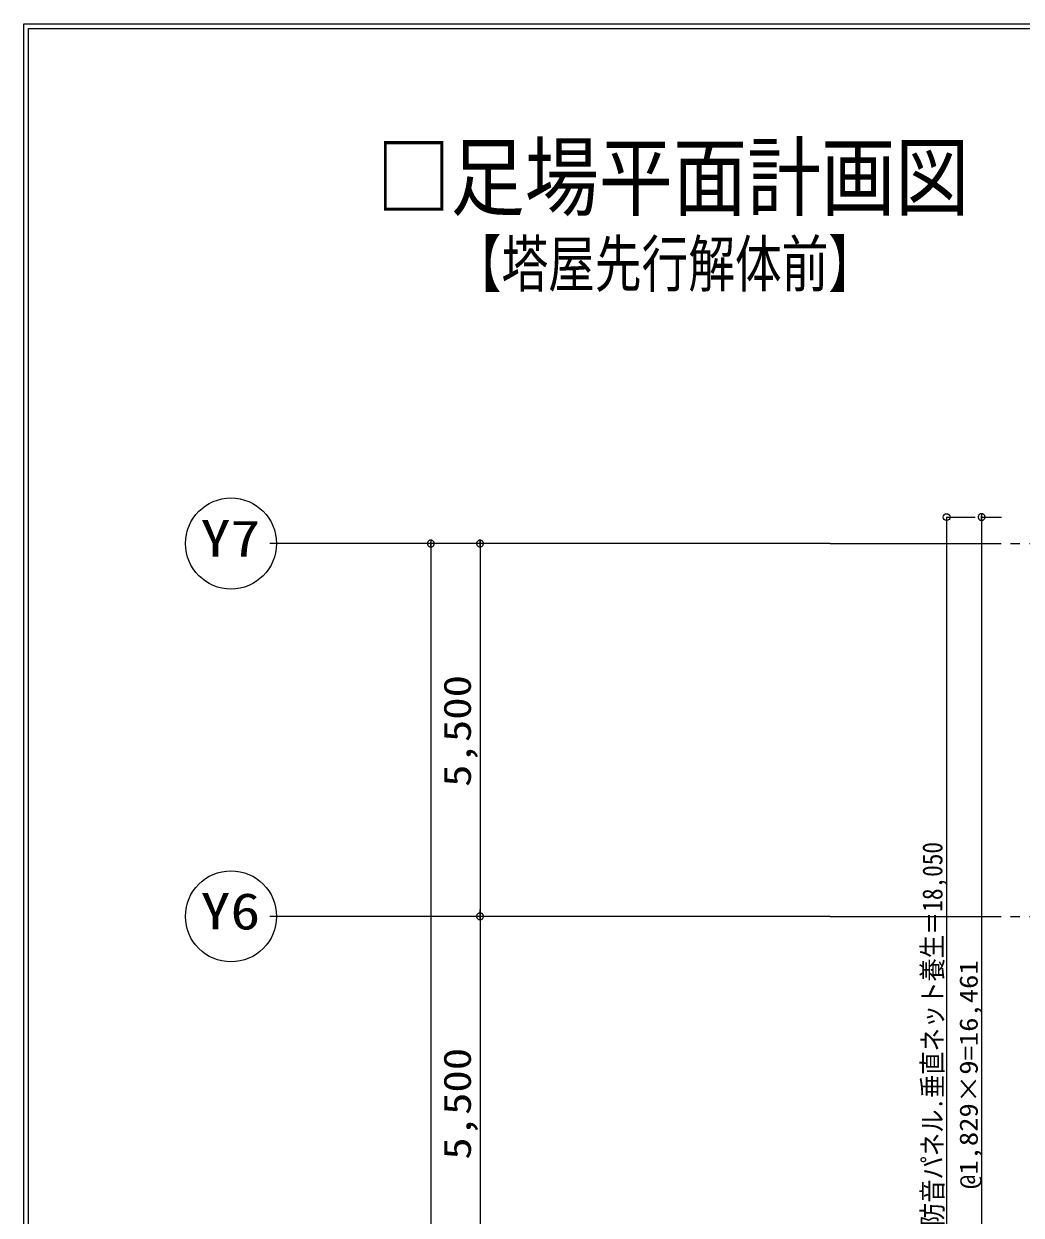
# Model space of a CAD drawing. Units: millimetres, scale not verified. Extents: x -28066 to 28517, y -19778 to 19827.
# Drawn here: x -28066 to -13356, y 2252 to 19827 of the extents above; entities that cross this region are included whole.
import ezdxf
from ezdxf.enums import TextEntityAlignment as Align

# ---------------------------------------------------------------- set-up
doc = ezdxf.new("R2010")
doc.units = ezdxf.units.MM
doc.header["$LTSCALE"] = 140
doc.linetypes.add('LONG_CHAIN', pattern=[21, 18, -1, 1, -1])
for name, color, linetype in [('0-1_基準芯', 7, 'Continuous'), ('0-4_50', 7, 'Continuous'), ('0-5_寸法', 7, 'Continuous'), ('0-7_図面枠', 7, 'Continuous'), ('1-6_50_SNP', 7, 'Continuous'), ('1-7_0', 7, 'Continuous')]:
    doc.layers.add(name, color=color, linetype=linetype)
doc.styles.add('ＭＳ ゴシック', font='')
doc.styles.get('ＭＳ ゴシック').set_extended_font_data('MS Gothic')

# ---------------------------------------------------------------- blocks, each defined once
blk = doc.blocks.new('_DOT')
at = {"layer": '1-7_0'}
blk.add_line((-0.5, 0), (-1, 0), dxfattribs=at)
for points in [[(0.502, -0.032), (0.496, 0.063), (0.484, 0.124), (0.465, 0.184), (0.438, 0.241), (0.405, 0.294), (0.364, 0.342), (0.319, 0.385), (0.268, 0.422), (0.213, 0.452), (0.155, 0.476), (0.094, 0.491), (0.031, 0.499), (-0.031, 0.499), (-0.094, 0.491), (-0.155, 0.476), (-0.213, 0.452), (-0.268, 0.422), (-0.319, 0.385), (-0.364, 0.342), (-0.405, 0.294), (-0.438, 0.241), (-0.465, 0.184), (-0.484, 0.124), (-0.502, 0.032), (-0.5, 0), (0, 0)], [(-0.502, 0.032), (-0.496, -0.063), (-0.484, -0.124), (-0.465, -0.184), (-0.438, -0.241), (-0.405, -0.294), (-0.364, -0.342), (-0.319, -0.385), (-0.268, -0.422), (-0.213, -0.452), (-0.155, -0.476), (-0.094, -0.491), (-0.031, -0.499), (0.031, -0.499), (0.094, -0.491), (0.155, -0.476), (0.213, -0.452), (0.268, -0.422), (0.319, -0.385), (0.364, -0.342), (0.405, -0.294), (0.438, -0.241), (0.465, -0.184), (0.484, -0.124), (0.502, -0.032), (0.5, 0), (0, 0)]]:
    blk.add_lwpolyline(points, close=True, dxfattribs=at)

msp = doc.modelspace()

# ---------------------------------------------------------------- linework, layer by layer
at = {"layer": '0-1_基準芯'}
for p, q in [((-23251.3, 12160.2), (-24437.4, 12160.2)), ((-16173.1, 12160.2), (-23838.5, 12160.2)), ((-23251.3, 6660.2), (-24437.4, 6660.2)), ((-16173.1, 6660.2), (-23838.5, 6660.2))]:
    msp.add_line(p, q, dxfattribs=at)
at = {"layer": '0-1_基準芯', "linetype": 'LONG_CHAIN'}
for p, q in [((-16173.1, 12160.2), (10849.6, 12160.2)), ((-16173.1, 6660.2), (10849.6, 6660.2))]:
    msp.add_line(p, q, dxfattribs=at)
at = {"layer": '0-1_基準芯'}
for centre in [(-25010.8, 12160.2), (-25010.8, 6660.2)]:
    msp.add_circle(centre, 672, dxfattribs=at)
at = {"layer": '0-5_寸法'}
for q in [(-14455.6, -5500.8), (-14035.6, 12549.2)]:
    msp.add_line((-14455.6, 12549.2), q, dxfattribs=at)
msp.add_circle((-14455.6, 12549.2), 50.4, dxfattribs=at)
at = {"layer": '0-7_図面枠'}
for p, q in [((-28066.5, 19826.6), (28451.8, 19826.6)), ((-28066.5, -19778.3), (-28066.5, 19826.6)), ((-27996.5, 19756.6), (28381.8, 19756.6)), ((-27996.5, -19708.3), (-27996.5, 19756.6))]:
    msp.add_line(p, q, dxfattribs=at)
at = {"layer": '1-6_50_SNP'}
for p, q in [((-13939.3, 12549.2), (-13939.3, -3911.8)), ((-13939.3, 12549.2), (-13645.3, 12549.2)), ((-22063.3, 12160.2), (-22063.3, -9739.8)), ((-21337.7, 12160.2), (-21337.7, 6660.2)), ((-21337.7, 6660.2), (-21337.7, 1160.2))]:
    msp.add_line(p, q, dxfattribs=at)

# ---------------------------------------------------------------- block references
at = {"layer": '1-6_50_SNP', "xscale": 100.8, "yscale": 100.8}
for p, rotation in [((-13939.3, 12549.2), 90), ((-22063.3, 12160.2), 90), ((-21337.7, 12160.2), 90), ((-21337.7, 6660.2), 270), ((-21337.7, 6660.2), 90)]:
    msp.add_blockref('_DOT', p, dxfattribs=dict(at, rotation=rotation))

# ---------------------------------------------------------------- texts
at = {"layer": '0-1_基準芯', "style": 'ＭＳ ゴシック', "width": 1.2}
for s, p in [('Y7', (-25458.8, 11804.6)), ('Y6', (-25458.8, 6304.6))]:
    msp.add_text(s, height=538.9, dxfattribs=at).set_placement(p, align=Align.BOTTOM_LEFT)
at = {"layer": '0-4_50', "style": 'ＭＳ ゴシック'}
for s, height, width, p in [('□足場平面計画図', 942.9, 0.85, (-22865, 16811.8)), ('【塔屋先行解体前】', 673.5, 0.75, (-21711, 15747.1))]:
    msp.add_text(s, height=height, dxfattribs=dict(at, width=width)).set_placement(p, align=Align.BOTTOM_LEFT)
at = {"layer": '0-5_寸法', "style": 'ＭＳ ゴシック', "width": 0.85}
msp.add_text('単管足場＋防音パネル.垂直ネット養生＝18,050', height=296.3, rotation=90, dxfattribs=at).set_placement((-14428, 374.2), align=Align.BOTTOM_LEFT)
at = {"layer": '1-6_50_SNP', "style": 'ＭＳ ゴシック'}
for s, height, width, p in [('5,500', 404.4, 1.2, (-21351, 8570.2)), ('@1,829×9=16,461', 269.4, 1.15, (-13915.4, 2638.7)), ('5,500', 404.4, 1.2, (-21351, 3070.2))]:
    msp.add_text(s, height=height, rotation=90, dxfattribs=dict(at, width=width)).set_placement(p, align=Align.BOTTOM_LEFT)

doc.saveas('drawing.dxf')
